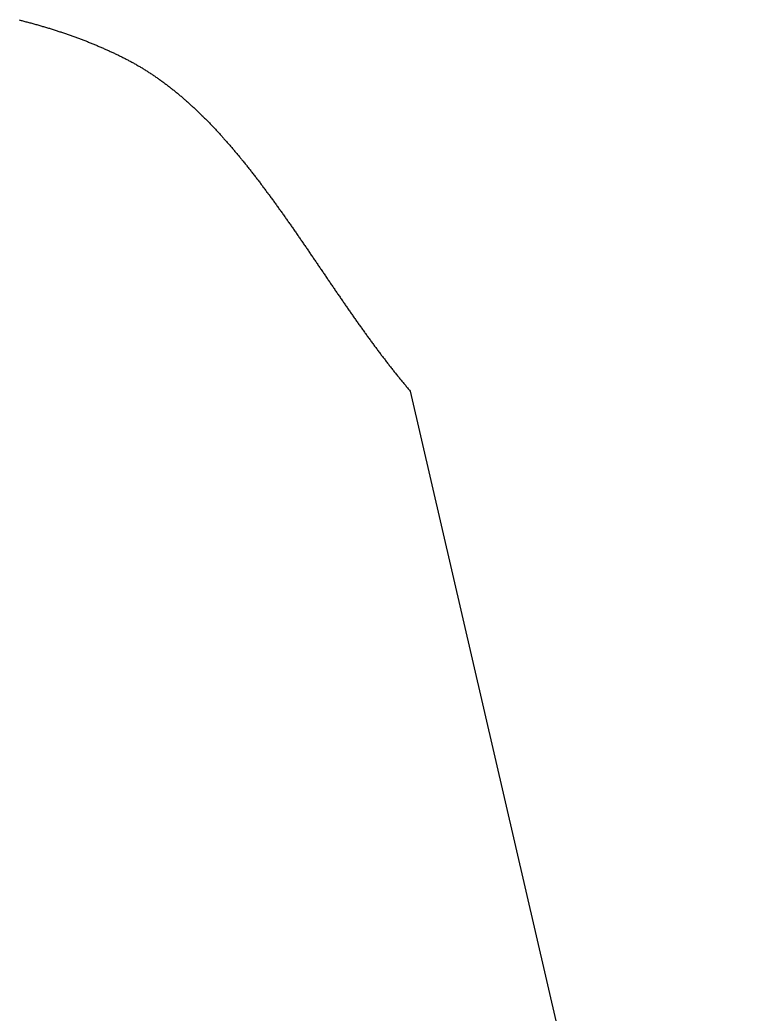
# Model space of a CAD drawing. Header units: millimetres. Extents: x 833122 to 837166, y 817400 to 818701.
# Drawn here: x 835589.656 to 835590.4, y 817473.605 to 817474.612 of the extents above; entities that cross this region are included whole.
import ezdxf

# ---------------------------------------------------------------- set-up
doc = ezdxf.new("R2010")
doc.units = ezdxf.units.MM
doc.layers.add('01-basemap', color=8, linetype='Continuous', lineweight=15)

msp = doc.modelspace()

# ---------------------------------------------------------------- linework, layer by layer
at = {"layer": '01-basemap', "linetype": 'Continuous', "lineweight": 30, "flags": 128}
msp.add_lwpolyline([(835589.6548, 817474.6115), (835589.6558, 817474.6113), (835589.6568, 817474.611), (835589.6578, 817474.6108), (835589.6588, 817474.6105), (835589.6598, 817474.6102), (835589.6608, 817474.61), (835589.6618, 817474.6097), (835589.6628, 817474.6095), (835589.6638, 817474.6092), (835589.6648, 817474.6089), (835589.6658, 817474.6087), (835589.6668, 817474.6084), (835589.6678, 817474.6081), (835589.6688, 817474.6078), (835589.6698, 817474.6076), (835589.6708, 817474.6073), (835589.6718, 817474.607), (835589.6727, 817474.6067), (835589.6737, 817474.6065), (835589.6747, 817474.6062), (835589.6757, 817474.6059), (835589.6767, 817474.6056), (835589.6777, 817474.6053), (835589.6786, 817474.605), (835589.6796, 817474.6048), (835589.6806, 817474.6045), (835589.6816, 817474.6042), (835589.6825, 817474.6039), (835589.6835, 817474.6036), (835589.6845, 817474.6033), (835589.6855, 817474.603), (835589.6864, 817474.6027), (835589.6874, 817474.6024), (835589.6884, 817474.6021), (835589.6893, 817474.6018), (835589.6903, 817474.6015), (835589.6913, 817474.6012), (835589.6922, 817474.6009), (835589.6932, 817474.6005), (835589.6941, 817474.6002), (835589.6951, 817474.5999), (835589.696, 817474.5996), (835589.697, 817474.5993), (835589.6979, 817474.599), (835589.6989, 817474.5987), (835589.6998, 817474.5983), (835589.7008, 817474.598), (835589.7017, 817474.5977), (835589.7027, 817474.5974), (835589.7036, 817474.597), (835589.7046, 817474.5967), (835589.7055, 817474.5964), (835589.7064, 817474.5961), (835589.7074, 817474.5957), (835589.7083, 817474.5954), (835589.7093, 817474.5951), (835589.7102, 817474.5947), (835589.7111, 817474.5944), (835589.7121, 817474.594), (835589.713, 817474.5937), (835589.7139, 817474.5934), (835589.7148, 817474.593), (835589.7158, 817474.5927), (835589.7167, 817474.5923), (835589.7176, 817474.592), (835589.7185, 817474.5916), (835589.7194, 817474.5913), (835589.7203, 817474.5909), (835589.7213, 817474.5906), (835589.7222, 817474.5902), (835589.7231, 817474.5899), (835589.724, 817474.5895), (835589.7249, 817474.5891), (835589.7258, 817474.5888), (835589.7267, 817474.5884), (835589.7276, 817474.5881), (835589.7285, 817474.5877), (835589.7294, 817474.5873), (835589.7303, 817474.587), (835589.7312, 817474.5866), (835589.7321, 817474.5862), (835589.733, 817474.5858), (835589.7339, 817474.5855), (835589.7348, 817474.5851), (835589.7356, 817474.5847), (835589.7365, 817474.5843), (835589.7374, 817474.584), (835589.7383, 817474.5836), (835589.7392, 817474.5832), (835589.7401, 817474.5828), (835589.7409, 817474.5824), (835589.7418, 817474.582), (835589.7427, 817474.5817), (835589.7435, 817474.5813), (835589.7444, 817474.5809), (835589.7453, 817474.5805), (835589.7461, 817474.5801), (835589.747, 817474.5797), (835589.7479, 817474.5793), (835589.7487, 817474.5789), (835589.7496, 817474.5785), (835589.7504, 817474.5781), (835589.7513, 817474.5777), (835589.7521, 817474.5773), (835589.753, 817474.5769), (835589.7538, 817474.5765), (835589.7547, 817474.5761), (835589.7555, 817474.5757), (835589.7564, 817474.5753), (835589.7572, 817474.5748), (835589.758, 817474.5744), (835589.7589, 817474.574), (835589.7597, 817474.5736), (835589.7605, 817474.5732), (835589.7614, 817474.5728), (835589.7622, 817474.5723), (835589.763, 817474.5719), (835589.7638, 817474.5715), (835589.7647, 817474.5711), (835589.7655, 817474.5706), (835589.7663, 817474.5702), (835589.7671, 817474.5698), (835589.7679, 817474.5693), (835589.7687, 817474.5689), (835589.7695, 817474.5684), (835589.7704, 817474.568), (835589.7712, 817474.5675), (835589.772, 817474.5671), (835589.7728, 817474.5666), (835589.7736, 817474.5662), (835589.7744, 817474.5657), (835589.7752, 817474.5652), (835589.776, 817474.5648), (835589.7768, 817474.5643), (835589.7776, 817474.5638), (835589.7784, 817474.5633), (835589.7792, 817474.5629), (835589.78, 817474.5624), (835589.7808, 817474.5619), (835589.7815, 817474.5614), (835589.7823, 817474.5609), (835589.7831, 817474.5604), (835589.7839, 817474.5599), (835589.7847, 817474.5594), (835589.7855, 817474.5589), (835589.7862, 817474.5584), (835589.787, 817474.5579), (835589.7878, 817474.5574), (835589.7886, 817474.5569), (835589.7894, 817474.5564), (835589.7901, 817474.5558), (835589.7909, 817474.5553), (835589.7917, 817474.5548), (835589.7924, 817474.5543), (835589.7932, 817474.5537), (835589.794, 817474.5532), (835589.7947, 817474.5527), (835589.7955, 817474.5521), (835589.7963, 817474.5516), (835589.797, 817474.5511), (835589.7978, 817474.5505), (835589.7986, 817474.55), (835589.7993, 817474.5494), (835589.8001, 817474.5489), (835589.8008, 817474.5483), (835589.8016, 817474.5477), (835589.8023, 817474.5472), (835589.8031, 817474.5466), (835589.8038, 817474.546), (835589.8046, 817474.5455), (835589.8053, 817474.5449), (835589.8061, 817474.5443), (835589.8068, 817474.5438), (835589.8076, 817474.5432), (835589.8083, 817474.5426), (835589.809, 817474.542), (835589.8098, 817474.5414), (835589.8105, 817474.5408), (835589.8113, 817474.5403), (835589.812, 817474.5397), (835589.8127, 817474.5391), (835589.8135, 817474.5385), (835589.8142, 817474.5379), (835589.8149, 817474.5373), (835589.8156, 817474.5367), (835589.8164, 817474.536), (835589.8171, 817474.5354), (835589.8178, 817474.5348), (835589.8186, 817474.5342), (835589.8193, 817474.5336), (835589.82, 817474.533), (835589.8207, 817474.5324), (835589.8214, 817474.5317), (835589.8222, 817474.5311), (835589.8229, 817474.5305), (835589.8236, 817474.5298), (835589.8243, 817474.5292), (835589.825, 817474.5286), (835589.8257, 817474.5279), (835589.8264, 817474.5273), (835589.8272, 817474.5267), (835589.8279, 817474.526), (835589.8286, 817474.5254), (835589.8293, 817474.5247), (835589.83, 817474.5241), (835589.8307, 817474.5234), (835589.8314, 817474.5228), (835589.8321, 817474.5221), (835589.8328, 817474.5215), (835589.8335, 817474.5208), (835589.8342, 817474.5201), (835589.8349, 817474.5195), (835589.8356, 817474.5188), (835589.8363, 817474.5181), (835589.837, 817474.5175), (835589.8377, 817474.5168), (835589.8384, 817474.5161), (835589.8391, 817474.5154), (835589.8398, 817474.5148), (835589.8405, 817474.5141), (835589.8411, 817474.5134), (835589.8418, 817474.5127), (835589.8425, 817474.512), (835589.8432, 817474.5113), (835589.8439, 817474.5106), (835589.8446, 817474.5099), (835589.8453, 817474.5093), (835589.8459, 817474.5086), (835589.8466, 817474.5079), (835589.8473, 817474.5072), (835589.848, 817474.5065), (835589.8487, 817474.5058), (835589.8493, 817474.505), (835589.85, 817474.5043), (835589.8507, 817474.5036), (835589.8514, 817474.5029), (835589.852, 817474.5022), (835589.8527, 817474.5015), (835589.8534, 817474.5008), (835589.8541, 817474.5001), (835589.8547, 817474.4993), (835589.8554, 817474.4986), (835589.8561, 817474.4979), (835589.8567, 817474.4972), (835589.8574, 817474.4964), (835589.8581, 817474.4957), (835589.8587, 817474.495), (835589.8594, 817474.4942), (835589.8601, 817474.4935), (835589.8607, 817474.4928), (835589.8614, 817474.492), (835589.862, 817474.4913), (835589.8627, 817474.4905), (835589.8634, 817474.4898), (835589.864, 817474.4891), (835589.8647, 817474.4883), (835589.8653, 817474.4876), (835589.866, 817474.4868), (835589.8666, 817474.4861), (835589.8673, 817474.4853), (835589.868, 817474.4846), (835589.8686, 817474.4838), (835589.8693, 817474.483), (835589.8699, 817474.4823), (835589.8706, 817474.4815), (835589.8712, 817474.4808), (835589.8719, 817474.48), (835589.8725, 817474.4792), (835589.8731, 817474.4785), (835589.8738, 817474.4777), (835589.8744, 817474.4769), (835589.8751, 817474.4762), (835589.8757, 817474.4754), (835589.8764, 817474.4746), (835589.877, 817474.4738), (835589.8777, 817474.4731), (835589.8783, 817474.4723), (835589.8789, 817474.4715), (835589.8796, 817474.4707), (835589.8802, 817474.47), (835589.8809, 817474.4692), (835589.8815, 817474.4684), (835589.8821, 817474.4676), (835589.8828, 817474.4668), (835589.8834, 817474.466), (835589.884, 817474.4652), (835589.8847, 817474.4644), (835589.8853, 817474.4637), (835589.8859, 817474.4629), (835589.8866, 817474.4621), (835589.8872, 817474.4613), (835589.8878, 817474.4605), (835589.8885, 817474.4597), (835589.8891, 817474.4589), (835589.8897, 817474.4581), (835589.8903, 817474.4573), (835589.891, 817474.4565), (835589.8916, 817474.4557), (835589.8922, 817474.4549), (835589.8928, 817474.454), (835589.8935, 817474.4532), (835589.8941, 817474.4524), (835589.8947, 817474.4516), (835589.8953, 817474.4508), (835589.896, 817474.45), (835589.8966, 817474.4492), (835589.8972, 817474.4484), (835589.8978, 817474.4475), (835589.8985, 817474.4467), (835589.8991, 817474.4459), (835589.8997, 817474.4451), (835589.9003, 817474.4443), (835589.9009, 817474.4435), (835589.9015, 817474.4426), (835589.9022, 817474.4418), (835589.9028, 817474.441), (835589.9034, 817474.4402), (835589.904, 817474.4393), (835589.9046, 817474.4385), (835589.9052, 817474.4377), (835589.9059, 817474.4368), (835589.9065, 817474.436), (835589.9071, 817474.4352), (835589.9077, 817474.4344), (835589.9083, 817474.4335), (835589.9089, 817474.4327), (835589.9095, 817474.4318), (835589.9101, 817474.431), (835589.9108, 817474.4302), (835589.9114, 817474.4293), (835589.912, 817474.4285), (835589.9126, 817474.4277), (835589.9132, 817474.4268), (835589.9138, 817474.426), (835589.9144, 817474.4251), (835589.915, 817474.4243), (835589.9156, 817474.4235), (835589.9162, 817474.4226), (835589.9168, 817474.4218), (835589.9174, 817474.4209), (835589.918, 817474.4201), (835589.9187, 817474.4192), (835589.9193, 817474.4184), (835589.9199, 817474.4175), (835589.9205, 817474.4167), (835589.9211, 817474.4158), (835589.9217, 817474.415), (835589.9223, 817474.4141), (835589.9229, 817474.4133), (835589.9235, 817474.4124), (835589.9241, 817474.4116), (835589.9247, 817474.4107), (835589.9253, 817474.4099), (835589.9259, 817474.409), (835589.9265, 817474.4082), (835589.9271, 817474.4073), (835589.9277, 817474.4064), (835589.9283, 817474.4056), (835589.9289, 817474.4047), (835589.9295, 817474.4039), (835589.9301, 817474.403), (835589.9307, 817474.4022), (835589.9313, 817474.4013), (835589.9319, 817474.4004), (835589.9325, 817474.3996), (835589.9331, 817474.3987), (835589.9337, 817474.3979), (835589.9343, 817474.397), (835589.9349, 817474.3961), (835589.9355, 817474.3953), (835589.9361, 817474.3944), (835589.9367, 817474.3935), (835589.9373, 817474.3927), (835589.9379, 817474.3918), (835589.9385, 817474.3909), (835589.939, 817474.3901), (835589.9396, 817474.3892), (835589.9402, 817474.3883), (835589.9408, 817474.3875), (835589.9414, 817474.3866), (835589.942, 817474.3857), (835589.9426, 817474.3849), (835589.9432, 817474.384), (835589.9438, 817474.3831), (835589.9444, 817474.3823), (835589.945, 817474.3814), (835589.9456, 817474.3805), (835589.9462, 817474.3797), (835589.9468, 817474.3788), (835589.9474, 817474.3779), (835589.948, 817474.3771), (835589.9486, 817474.3762), (835589.9492, 817474.3753), (835589.9497, 817474.3744), (835589.9503, 817474.3736), (835589.9509, 817474.3727), (835589.9515, 817474.3718), (835589.9521, 817474.371), (835589.9527, 817474.3701), (835589.9533, 817474.3692), (835589.9539, 817474.3683), (835589.9545, 817474.3675), (835589.9551, 817474.3666), (835589.9557, 817474.3657), (835589.9563, 817474.3649), (835589.9569, 817474.364), (835589.9574, 817474.3631), (835589.958, 817474.3622), (835589.9586, 817474.3614), (835589.9592, 817474.3605), (835589.9598, 817474.3596), (835589.9604, 817474.3588), (835589.961, 817474.3579), (835589.9616, 817474.357), (835589.9622, 817474.3561), (835589.9628, 817474.3553), (835589.9634, 817474.3544), (835589.964, 817474.3535), (835589.9646, 817474.3526), (835589.9651, 817474.3518), (835589.9657, 817474.3509), (835589.9663, 817474.35), (835589.9669, 817474.3492), (835589.9675, 817474.3483), (835589.9681, 817474.3474), (835589.9687, 817474.3465), (835589.9693, 817474.3457), (835589.9699, 817474.3448), (835589.9705, 817474.3439), (835589.9711, 817474.3431), (835589.9717, 817474.3422), (835589.9723, 817474.3413), (835589.9729, 817474.3405), (835589.9734, 817474.3396), (835589.974, 817474.3387), (835589.9746, 817474.3378), (835589.9752, 817474.337), (835589.9758, 817474.3361), (835589.9764, 817474.3352), (835589.977, 817474.3344), (835589.9776, 817474.3335), (835589.9782, 817474.3326), (835589.9788, 817474.3318), (835589.9794, 817474.3309), (835589.98, 817474.33), (835589.9806, 817474.3292), (835589.9812, 817474.3283), (835589.9818, 817474.3274), (835589.9824, 817474.3266), (835589.983, 817474.3257), (835589.9836, 817474.3248), (835589.9842, 817474.324), (835589.9847, 817474.3231), (835589.9853, 817474.3222), (835589.9859, 817474.3214), (835589.9865, 817474.3205), (835589.9871, 817474.3197), (835589.9877, 817474.3188), (835589.9883, 817474.3179), (835589.9889, 817474.3171), (835589.9895, 817474.3162), (835589.9901, 817474.3154), (835589.9907, 817474.3145), (835589.9913, 817474.3136), (835589.9919, 817474.3128), (835589.9925, 817474.3119), (835589.9931, 817474.3111), (835589.9937, 817474.3102), (835589.9943, 817474.3094), (835589.9949, 817474.3085), (835589.9955, 817474.3076), (835589.9961, 817474.3068), (835589.9967, 817474.3059), (835589.9973, 817474.3051), (835589.9979, 817474.3042), (835589.9985, 817474.3034), (835589.9991, 817474.3025), (835589.9997, 817474.3017), (835590.0004, 817474.3008), (835590.001, 817474.3), (835590.0016, 817474.2991), (835590.0022, 817474.2983), (835590.0028, 817474.2974), (835590.0034, 817474.2966), (835590.004, 817474.2957), (835590.0046, 817474.2949), (835590.0052, 817474.2941), (835590.0058, 817474.2932), (835590.0064, 817474.2924), (835590.007, 817474.2915), (835590.0076, 817474.2907), (835590.0082, 817474.2899), (835590.0088, 817474.289), (835590.0095, 817474.2882), (835590.0101, 817474.2873), (835590.0107, 817474.2865), (835590.0113, 817474.2857), (835590.0119, 817474.2848), (835590.0125, 817474.284), (835590.0131, 817474.2832), (835590.0137, 817474.2823), (835590.0144, 817474.2815), (835590.015, 817474.2807), (835590.0156, 817474.2799), (835590.0162, 817474.279), (835590.0168, 817474.2782), (835590.0174, 817474.2774), (835590.018, 817474.2765), (835590.0187, 817474.2757), (835590.0193, 817474.2749), (835590.0199, 817474.2741), (835590.0205, 817474.2733), (835590.0211, 817474.2724), (835590.0218, 817474.2716), (835590.0224, 817474.2708), (835590.023, 817474.27), (835590.0236, 817474.2692), (835590.0242, 817474.2684), (835590.0249, 817474.2675), (835590.0255, 817474.2667), (835590.0261, 817474.2659), (835590.0267, 817474.2651), (835590.0274, 817474.2643), (835590.028, 817474.2635), (835590.0286, 817474.2627), (835590.0292, 817474.2619), (835590.0299, 817474.2611), (835590.0305, 817474.2603), (835590.0311, 817474.2595), (835590.0317, 817474.2587), (835590.0324, 817474.2579), (835590.033, 817474.2571), (835590.0336, 817474.2563), (835590.0343, 817474.2555), (835590.0349, 817474.2547), (835590.0355, 817474.2539), (835590.0362, 817474.2531), (835590.0368, 817474.2523), (835590.0374, 817474.2515), (835590.0381, 817474.2507), (835590.0387, 817474.2499), (835590.0393, 817474.2492), (835590.04, 817474.2484), (835590.0406, 817474.2476), (835590.0413, 817474.2468), (835590.0419, 817474.246), (835590.0425, 817474.2453), (835590.0432, 817474.2445), (835590.0438, 817474.2437), (835590.0445, 817474.2429), (835590.0451, 817474.2422), (835590.0458, 817474.2414), (835590.0464, 817474.2406), (835590.047, 817474.2398), (835590.0477, 817474.2391), (835590.0483, 817474.2383), (835590.049, 817474.2375), (835590.0496, 817474.2368), (835590.0504, 817474.2359), (835590.4001, 817472.7225)], dxfattribs=at)
msp.add_lwpolyline([(835589.6548, 817474.6115), (835589.6558, 817474.6113), (835589.6568, 817474.611), (835589.6578, 817474.6108), (835589.6588, 817474.6105), (835589.6598, 817474.6102), (835589.6608, 817474.61), (835589.6618, 817474.6097), (835589.6628, 817474.6095), (835589.6638, 817474.6092), (835589.6648, 817474.6089), (835589.6658, 817474.6087), (835589.6668, 817474.6084), (835589.6678, 817474.6081), (835589.6688, 817474.6078), (835589.6698, 817474.6076), (835589.6708, 817474.6073), (835589.6718, 817474.607), (835589.6727, 817474.6067), (835589.6737, 817474.6065), (835589.6747, 817474.6062), (835589.6757, 817474.6059), (835589.6767, 817474.6056), (835589.6777, 817474.6053), (835589.6786, 817474.605), (835589.6796, 817474.6048), (835589.6806, 817474.6045), (835589.6816, 817474.6042), (835589.6825, 817474.6039), (835589.6835, 817474.6036), (835589.6845, 817474.6033), (835589.6855, 817474.603), (835589.6864, 817474.6027), (835589.6874, 817474.6024), (835589.6884, 817474.6021), (835589.6893, 817474.6018), (835589.6903, 817474.6015), (835589.6913, 817474.6012), (835589.6922, 817474.6009), (835589.6932, 817474.6005), (835589.6941, 817474.6002), (835589.6951, 817474.5999), (835589.696, 817474.5996), (835589.697, 817474.5993), (835589.6979, 817474.599), (835589.6989, 817474.5987), (835589.6998, 817474.5983), (835589.7008, 817474.598), (835589.7017, 817474.5977), (835589.7027, 817474.5974), (835589.7036, 817474.597), (835589.7046, 817474.5967), (835589.7055, 817474.5964), (835589.7064, 817474.5961), (835589.7074, 817474.5957), (835589.7083, 817474.5954), (835589.7093, 817474.5951), (835589.7102, 817474.5947), (835589.7111, 817474.5944), (835589.7121, 817474.594), (835589.713, 817474.5937), (835589.7139, 817474.5934), (835589.7148, 817474.593), (835589.7158, 817474.5927), (835589.7167, 817474.5923), (835589.7176, 817474.592), (835589.7185, 817474.5916), (835589.7194, 817474.5913), (835589.7203, 817474.5909), (835589.7213, 817474.5906), (835589.7222, 817474.5902), (835589.7231, 817474.5899), (835589.724, 817474.5895), (835589.7249, 817474.5891), (835589.7258, 817474.5888), (835589.7267, 817474.5884), (835589.7276, 817474.5881), (835589.7285, 817474.5877), (835589.7294, 817474.5873), (835589.7303, 817474.587), (835589.7312, 817474.5866), (835589.7321, 817474.5862), (835589.733, 817474.5858), (835589.7339, 817474.5855), (835589.7348, 817474.5851), (835589.7356, 817474.5847), (835589.7365, 817474.5843), (835589.7374, 817474.584), (835589.7383, 817474.5836), (835589.7392, 817474.5832), (835589.7401, 817474.5828), (835589.7409, 817474.5824), (835589.7418, 817474.582), (835589.7427, 817474.5817), (835589.7435, 817474.5813), (835589.7444, 817474.5809), (835589.7453, 817474.5805), (835589.7461, 817474.5801), (835589.747, 817474.5797), (835589.7479, 817474.5793), (835589.7487, 817474.5789), (835589.7496, 817474.5785), (835589.7504, 817474.5781), (835589.7513, 817474.5777), (835589.7521, 817474.5773), (835589.753, 817474.5769), (835589.7538, 817474.5765), (835589.7547, 817474.5761), (835589.7555, 817474.5757), (835589.7564, 817474.5753), (835589.7572, 817474.5748), (835589.758, 817474.5744), (835589.7589, 817474.574), (835589.7597, 817474.5736), (835589.7605, 817474.5732), (835589.7614, 817474.5728), (835589.7622, 817474.5723), (835589.763, 817474.5719), (835589.7638, 817474.5715), (835589.7647, 817474.5711), (835589.7655, 817474.5706), (835589.7663, 817474.5702), (835589.7671, 817474.5698), (835589.7679, 817474.5693), (835589.7687, 817474.5689), (835589.7695, 817474.5684), (835589.7704, 817474.568), (835589.7712, 817474.5675), (835589.772, 817474.5671), (835589.7728, 817474.5666), (835589.7736, 817474.5662), (835589.7744, 817474.5657), (835589.7752, 817474.5652), (835589.776, 817474.5648), (835589.7768, 817474.5643), (835589.7776, 817474.5638), (835589.7784, 817474.5633), (835589.7792, 817474.5629), (835589.78, 817474.5624), (835589.7808, 817474.5619), (835589.7815, 817474.5614), (835589.7823, 817474.5609), (835589.7831, 817474.5604), (835589.7839, 817474.5599), (835589.7847, 817474.5594), (835589.7855, 817474.5589), (835589.7862, 817474.5584), (835589.787, 817474.5579), (835589.7878, 817474.5574), (835589.7886, 817474.5569), (835589.7894, 817474.5564), (835589.7901, 817474.5558), (835589.7909, 817474.5553), (835589.7917, 817474.5548), (835589.7924, 817474.5543), (835589.7932, 817474.5537), (835589.794, 817474.5532), (835589.7947, 817474.5527), (835589.7955, 817474.5521), (835589.7963, 817474.5516), (835589.797, 817474.5511), (835589.7978, 817474.5505), (835589.7986, 817474.55), (835589.7993, 817474.5494), (835589.8001, 817474.5489), (835589.8008, 817474.5483), (835589.8016, 817474.5477), (835589.8023, 817474.5472), (835589.8031, 817474.5466), (835589.8038, 817474.546), (835589.8046, 817474.5455), (835589.8053, 817474.5449), (835589.8061, 817474.5443), (835589.8068, 817474.5438), (835589.8076, 817474.5432), (835589.8083, 817474.5426), (835589.809, 817474.542), (835589.8098, 817474.5414), (835589.8105, 817474.5408), (835589.8113, 817474.5403), (835589.812, 817474.5397), (835589.8127, 817474.5391), (835589.8135, 817474.5385), (835589.8142, 817474.5379), (835589.8149, 817474.5373), (835589.8156, 817474.5367), (835589.8164, 817474.536), (835589.8171, 817474.5354), (835589.8178, 817474.5348), (835589.8186, 817474.5342), (835589.8193, 817474.5336), (835589.82, 817474.533), (835589.8207, 817474.5324), (835589.8214, 817474.5317), (835589.8222, 817474.5311), (835589.8229, 817474.5305), (835589.8236, 817474.5298), (835589.8243, 817474.5292), (835589.825, 817474.5286), (835589.8257, 817474.5279), (835589.8264, 817474.5273), (835589.8272, 817474.5267), (835589.8279, 817474.526), (835589.8286, 817474.5254), (835589.8293, 817474.5247), (835589.83, 817474.5241), (835589.8307, 817474.5234), (835589.8314, 817474.5228), (835589.8321, 817474.5221), (835589.8328, 817474.5215), (835589.8335, 817474.5208), (835589.8342, 817474.5201), (835589.8349, 817474.5195), (835589.8356, 817474.5188), (835589.8363, 817474.5181), (835589.837, 817474.5175), (835589.8377, 817474.5168), (835589.8384, 817474.5161), (835589.8391, 817474.5154), (835589.8398, 817474.5148), (835589.8405, 817474.5141), (835589.8411, 817474.5134), (835589.8418, 817474.5127), (835589.8425, 817474.512), (835589.8432, 817474.5113), (835589.8439, 817474.5106), (835589.8446, 817474.5099), (835589.8453, 817474.5093), (835589.8459, 817474.5086), (835589.8466, 817474.5079), (835589.8473, 817474.5072), (835589.848, 817474.5065), (835589.8487, 817474.5058), (835589.8493, 817474.505), (835589.85, 817474.5043), (835589.8507, 817474.5036), (835589.8514, 817474.5029), (835589.852, 817474.5022), (835589.8527, 817474.5015), (835589.8534, 817474.5008), (835589.8541, 817474.5001), (835589.8547, 817474.4993), (835589.8554, 817474.4986), (835589.8561, 817474.4979), (835589.8567, 817474.4972), (835589.8574, 817474.4964), (835589.8581, 817474.4957), (835589.8587, 817474.495), (835589.8594, 817474.4942), (835589.8601, 817474.4935), (835589.8607, 817474.4928), (835589.8614, 817474.492), (835589.862, 817474.4913), (835589.8627, 817474.4905), (835589.8634, 817474.4898), (835589.864, 817474.4891), (835589.8647, 817474.4883), (835589.8653, 817474.4876), (835589.866, 817474.4868), (835589.8666, 817474.4861), (835589.8673, 817474.4853), (835589.868, 817474.4846), (835589.8686, 817474.4838), (835589.8693, 817474.483), (835589.8699, 817474.4823), (835589.8706, 817474.4815), (835589.8712, 817474.4808), (835589.8719, 817474.48), (835589.8725, 817474.4792), (835589.8731, 817474.4785), (835589.8738, 817474.4777), (835589.8744, 817474.4769), (835589.8751, 817474.4762), (835589.8757, 817474.4754), (835589.8764, 817474.4746), (835589.877, 817474.4738), (835589.8777, 817474.4731), (835589.8783, 817474.4723), (835589.8789, 817474.4715), (835589.8796, 817474.4707), (835589.8802, 817474.47), (835589.8809, 817474.4692), (835589.8815, 817474.4684), (835589.8821, 817474.4676), (835589.8828, 817474.4668), (835589.8834, 817474.466), (835589.884, 817474.4652), (835589.8847, 817474.4644), (835589.8853, 817474.4637), (835589.8859, 817474.4629), (835589.8866, 817474.4621), (835589.8872, 817474.4613), (835589.8878, 817474.4605), (835589.8885, 817474.4597), (835589.8891, 817474.4589), (835589.8897, 817474.4581), (835589.8903, 817474.4573), (835589.891, 817474.4565), (835589.8916, 817474.4557), (835589.8922, 817474.4549), (835589.8928, 817474.454), (835589.8935, 817474.4532), (835589.8941, 817474.4524), (835589.8947, 817474.4516), (835589.8953, 817474.4508), (835589.896, 817474.45), (835589.8966, 817474.4492), (835589.8972, 817474.4484), (835589.8978, 817474.4475), (835589.8985, 817474.4467), (835589.8991, 817474.4459), (835589.8997, 817474.4451), (835589.9003, 817474.4443), (835589.9009, 817474.4435), (835589.9015, 817474.4426), (835589.9022, 817474.4418), (835589.9028, 817474.441), (835589.9034, 817474.4402), (835589.904, 817474.4393), (835589.9046, 817474.4385), (835589.9052, 817474.4377), (835589.9059, 817474.4368), (835589.9065, 817474.436), (835589.9071, 817474.4352), (835589.9077, 817474.4344), (835589.9083, 817474.4335), (835589.9089, 817474.4327), (835589.9095, 817474.4318), (835589.9101, 817474.431), (835589.9108, 817474.4302), (835589.9114, 817474.4293), (835589.912, 817474.4285), (835589.9126, 817474.4277), (835589.9132, 817474.4268), (835589.9138, 817474.426), (835589.9144, 817474.4251), (835589.915, 817474.4243), (835589.9156, 817474.4235), (835589.9162, 817474.4226), (835589.9168, 817474.4218), (835589.9174, 817474.4209), (835589.918, 817474.4201), (835589.9187, 817474.4192), (835589.9193, 817474.4184), (835589.9199, 817474.4175), (835589.9205, 817474.4167), (835589.9211, 817474.4158), (835589.9217, 817474.415), (835589.9223, 817474.4141), (835589.9229, 817474.4133), (835589.9235, 817474.4124), (835589.9241, 817474.4116), (835589.9247, 817474.4107), (835589.9253, 817474.4099), (835589.9259, 817474.409), (835589.9265, 817474.4082), (835589.9271, 817474.4073), (835589.9277, 817474.4064), (835589.9283, 817474.4056), (835589.9289, 817474.4047), (835589.9295, 817474.4039), (835589.9301, 817474.403), (835589.9307, 817474.4022), (835589.9313, 817474.4013), (835589.9319, 817474.4004), (835589.9325, 817474.3996), (835589.9331, 817474.3987), (835589.9337, 817474.3979), (835589.9343, 817474.397), (835589.9349, 817474.3961), (835589.9355, 817474.3953), (835589.9361, 817474.3944), (835589.9367, 817474.3935), (835589.9373, 817474.3927), (835589.9379, 817474.3918), (835589.9385, 817474.3909), (835589.939, 817474.3901), (835589.9396, 817474.3892), (835589.9402, 817474.3883), (835589.9408, 817474.3875), (835589.9414, 817474.3866), (835589.942, 817474.3857), (835589.9426, 817474.3849), (835589.9432, 817474.384), (835589.9438, 817474.3831), (835589.9444, 817474.3823), (835589.945, 817474.3814), (835589.9456, 817474.3805), (835589.9462, 817474.3797), (835589.9468, 817474.3788), (835589.9474, 817474.3779), (835589.948, 817474.3771), (835589.9486, 817474.3762), (835589.9492, 817474.3753), (835589.9497, 817474.3744), (835589.9503, 817474.3736), (835589.9509, 817474.3727), (835589.9515, 817474.3718), (835589.9521, 817474.371), (835589.9527, 817474.3701), (835589.9533, 817474.3692), (835589.9539, 817474.3683), (835589.9545, 817474.3675), (835589.9551, 817474.3666), (835589.9557, 817474.3657), (835589.9563, 817474.3649), (835589.9569, 817474.364), (835589.9574, 817474.3631), (835589.958, 817474.3622), (835589.9586, 817474.3614), (835589.9592, 817474.3605), (835589.9598, 817474.3596), (835589.9604, 817474.3588), (835589.961, 817474.3579), (835589.9616, 817474.357), (835589.9622, 817474.3561), (835589.9628, 817474.3553), (835589.9634, 817474.3544), (835589.964, 817474.3535), (835589.9646, 817474.3526), (835589.9651, 817474.3518), (835589.9657, 817474.3509), (835589.9663, 817474.35), (835589.9669, 817474.3492), (835589.9675, 817474.3483), (835589.9681, 817474.3474), (835589.9687, 817474.3465), (835589.9693, 817474.3457), (835589.9699, 817474.3448), (835589.9705, 817474.3439), (835589.9711, 817474.3431), (835589.9717, 817474.3422), (835589.9723, 817474.3413), (835589.9729, 817474.3405), (835589.9734, 817474.3396), (835589.974, 817474.3387), (835589.9746, 817474.3378), (835589.9752, 817474.337), (835589.9758, 817474.3361), (835589.9764, 817474.3352), (835589.977, 817474.3344), (835589.9776, 817474.3335), (835589.9782, 817474.3326), (835589.9788, 817474.3318), (835589.9794, 817474.3309), (835589.98, 817474.33), (835589.9806, 817474.3292), (835589.9812, 817474.3283), (835589.9818, 817474.3274), (835589.9824, 817474.3266), (835589.983, 817474.3257), (835589.9836, 817474.3248), (835589.9842, 817474.324), (835589.9847, 817474.3231), (835589.9853, 817474.3222), (835589.9859, 817474.3214), (835589.9865, 817474.3205), (835589.9871, 817474.3197), (835589.9877, 817474.3188), (835589.9883, 817474.3179), (835589.9889, 817474.3171), (835589.9895, 817474.3162), (835589.9901, 817474.3154), (835589.9907, 817474.3145), (835589.9913, 817474.3136), (835589.9919, 817474.3128), (835589.9925, 817474.3119), (835589.9931, 817474.3111), (835589.9937, 817474.3102), (835589.9943, 817474.3094), (835589.9949, 817474.3085), (835589.9955, 817474.3076), (835589.9961, 817474.3068), (835589.9967, 817474.3059), (835589.9973, 817474.3051), (835589.9979, 817474.3042), (835589.9985, 817474.3034), (835589.9991, 817474.3025), (835589.9997, 817474.3017), (835590.0004, 817474.3008), (835590.001, 817474.3), (835590.0016, 817474.2991), (835590.0022, 817474.2983), (835590.0028, 817474.2974), (835590.0034, 817474.2966), (835590.004, 817474.2957), (835590.0046, 817474.2949), (835590.0052, 817474.2941), (835590.0058, 817474.2932), (835590.0064, 817474.2924), (835590.007, 817474.2915), (835590.0076, 817474.2907), (835590.0082, 817474.2899), (835590.0088, 817474.289), (835590.0095, 817474.2882), (835590.0101, 817474.2873), (835590.0107, 817474.2865), (835590.0113, 817474.2857), (835590.0119, 817474.2848), (835590.0125, 817474.284), (835590.0131, 817474.2832), (835590.0137, 817474.2823), (835590.0144, 817474.2815), (835590.015, 817474.2807), (835590.0156, 817474.2799), (835590.0162, 817474.279), (835590.0168, 817474.2782), (835590.0174, 817474.2774), (835590.018, 817474.2765), (835590.0187, 817474.2757), (835590.0193, 817474.2749), (835590.0199, 817474.2741), (835590.0205, 817474.2733), (835590.0211, 817474.2724), (835590.0218, 817474.2716), (835590.0224, 817474.2708), (835590.023, 817474.27), (835590.0236, 817474.2692), (835590.0242, 817474.2684), (835590.0249, 817474.2675), (835590.0255, 817474.2667), (835590.0261, 817474.2659), (835590.0267, 817474.2651), (835590.0274, 817474.2643), (835590.028, 817474.2635), (835590.0286, 817474.2627), (835590.0292, 817474.2619), (835590.0299, 817474.2611), (835590.0305, 817474.2603), (835590.0311, 817474.2595), (835590.0317, 817474.2587), (835590.0324, 817474.2579), (835590.033, 817474.2571), (835590.0336, 817474.2563), (835590.0343, 817474.2555), (835590.0349, 817474.2547), (835590.0355, 817474.2539), (835590.0362, 817474.2531), (835590.0368, 817474.2523), (835590.0374, 817474.2515), (835590.0381, 817474.2507), (835590.0387, 817474.2499), (835590.0393, 817474.2492), (835590.04, 817474.2484), (835590.0406, 817474.2476), (835590.0413, 817474.2468), (835590.0419, 817474.246), (835590.0425, 817474.2453), (835590.0432, 817474.2445), (835590.0438, 817474.2437), (835590.0445, 817474.2429), (835590.0451, 817474.2422), (835590.0458, 817474.2414), (835590.0464, 817474.2406), (835590.047, 817474.2398), (835590.0477, 817474.2391), (835590.0483, 817474.2383), (835590.049, 817474.2375), (835590.0496, 817474.2368), (835590.0504, 817474.2359), (835590.4001, 817472.7225)], dxfattribs=at)

doc.saveas('drawing.dxf')
